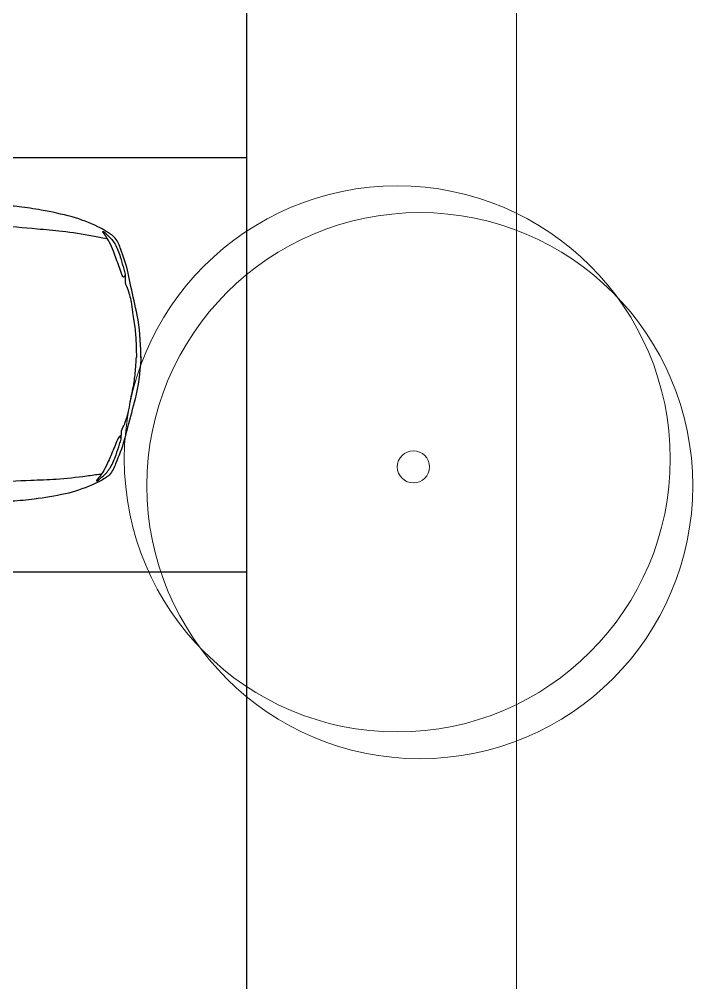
# Model space of a CAD drawing. Header units: metres. Extents: x 0 to 570, y -16 to 122.
# Drawn here: x 467.44 to 471.18, y 68.11 to 73.46 of the extents above; entities that cross this region are included whole.
import ezdxf

# ---------------------------------------------------------------- set-up
doc = ezdxf.new("R2010")
doc.units = ezdxf.units.M
doc.layers.add('ARQ- ARBOLES', color=85, linetype='Continuous', lineweight=13)
doc.layers.add('ARQ-ZONAS VERDES', color=82, linetype='Continuous', lineweight=13)
doc.layers.add('ARQ- AUTOMOBILES', color=8, linetype='Continuous')
doc.layers.add('ARQ-SUELO', color=252, linetype='Continuous')

# ---------------------------------------------------------------- blocks, each defined once
blk = doc.blocks.new('A$C14541C0E')
at = {"layer": 'ARQ- AUTOMOBILES'}
for points, knots in [([(0, 0.9289), (0.0001, 0.9337), (0.0001, 0.9385), (0.0002, 0.9433), (0.0013, 1.0171), (0.0043, 1.0912), (0.0177, 1.1641), (0.0275, 1.2174), (0.039, 1.2701), (0.0492, 1.3232), (0.054, 1.3477), (0.0584, 1.3722), (0.0632, 1.3967), (0.072, 1.4421), (0.0875, 1.4855), (0.102, 1.5296), (0.1094, 1.552), (0.1172, 1.5739), (0.1328, 1.5929), (0.1464, 1.6094), (0.1636, 1.6201), (0.1812, 1.6311), (0.1963, 1.6406), (0.2112, 1.6498), (0.2273, 1.6575), (0.2736, 1.68), (0.3202, 1.7003), (0.3695, 1.7145), (0.426, 1.7308), (0.4827, 1.7441), (0.5403, 1.7549), (0.581, 1.7626), (0.6216, 1.7703), (0.6627, 1.7755), (0.6958, 1.7798), (0.729, 1.7831), (0.7623, 1.7858), (0.8307, 1.7913), (0.899, 1.7973), (0.9675, 1.7983), (1.021, 1.7991), (1.0745, 1.7993), (1.128, 1.7991), (1.1754, 1.7988), (1.2228, 1.7983), (1.2702, 1.7983), (1.2768, 1.7983), (1.2833, 1.7983), (1.2899, 1.7983)], [0, 0, 0, 0, 0.007683, 0.007683, 0.007683, 0.125649, 0.125649, 0.125649, 0.212062, 0.212062, 0.212062, 0.251911, 0.251911, 0.251911, 0.325662, 0.325662, 0.325662, 0.363112, 0.363112, 0.363112, 0.395949, 0.395949, 0.395949, 0.424294, 0.424294, 0.424294, 0.505873, 0.505873, 0.505873, 0.599338, 0.599338, 0.599338, 0.665442, 0.665442, 0.665442, 0.71881, 0.71881, 0.71881, 0.828307, 0.828307, 0.828307, 0.913794, 0.913794, 0.913794, 0.989522, 0.989522, 0.989522, 1, 1, 1, 1]), ([(1.0295, 1.6706), (1.0257, 1.6741), (1.022, 1.6776), (1.0182, 1.6811), (1.012, 1.6869), (1.0018, 1.6864), (0.9933, 1.6866), (0.9739, 1.6872), (0.9544, 1.6879), (0.9351, 1.6866), (0.8865, 1.6833), (0.8379, 1.6805), (0.7895, 1.6755), (0.7146, 1.6677), (0.6398, 1.6599), (0.565, 1.6519), (0.5187, 1.6469), (0.4725, 1.6421), (0.4263, 1.6366), (0.3695, 1.6297), (0.3134, 1.6181), (0.2572, 1.6074), (0.2318, 1.6025), (0.2066, 1.5963), (0.181, 1.5921), (0.1793, 1.5918), (0.1776, 1.5915), (0.1759, 1.5912)], [0, 0, 0, 0, 0.017744, 0.017744, 0.017744, 0.047302, 0.047302, 0.047302, 0.114618, 0.114618, 0.114618, 0.283398, 0.283398, 0.283398, 0.544479, 0.544479, 0.544479, 0.705728, 0.705728, 0.705728, 0.904157, 0.904157, 0.904157, 0.994065, 0.994065, 0.994065, 1, 1, 1, 1]), ([(0.1959, 1.6313), (0.1864, 1.6218), (0.1769, 1.6123), (0.1674, 1.6028), (0.1526, 1.5878), (0.1395, 1.5711), (0.1297, 1.552), (0.1179, 1.5289), (0.1098, 1.5048), (0.1031, 1.4801), (0.0976, 1.4601), (0.0926, 1.4402), (0.0874, 1.4202), (0.085, 1.4107), (0.0826, 1.4011), (0.081, 1.3916), (0.0801, 1.3862), (0.0836, 1.3796), (0.0865, 1.3759), (0.0898, 1.3717), (0.0964, 1.3846), (0.0985, 1.3906), (0.1035, 1.4051), (0.1082, 1.4196), (0.1132, 1.434), (0.1233, 1.4629), (0.1333, 1.4918), (0.1435, 1.5207), (0.1498, 1.5383), (0.1573, 1.5555), (0.1656, 1.5723), (0.1713, 1.5838), (0.1781, 1.5947), (0.1849, 1.6055), (0.1889, 1.6119), (0.1935, 1.6178), (0.1978, 1.624), (0.1993, 1.6262), (0.2042, 1.6317), (0.2015, 1.6313), (0.1993, 1.631), (0.1972, 1.6307), (0.195, 1.6304)], [0, 0, 0, 0, 0.070016, 0.070016, 0.070016, 0.179626, 0.179626, 0.179626, 0.312683, 0.312683, 0.312683, 0.420127, 0.420127, 0.420127, 0.470953, 0.470953, 0.470953, 0.499779, 0.499779, 0.499779, 0.532713, 0.532713, 0.532713, 0.612102, 0.612102, 0.612102, 0.771399, 0.771399, 0.771399, 0.868805, 0.868805, 0.868805, 0.935418, 0.935418, 0.935418, 0.974427, 0.974427, 0.974427, 0.988724, 0.988724, 0.988724, 1, 1, 1, 1]), ([(0.081, 1.3915), (0.0809, 1.3827), (0.0808, 1.374), (0.0808, 1.3652), (0.0807, 1.3589), (0.0809, 1.3525), (0.0808, 1.3462), (0.0804, 1.3319), (0.0695, 1.3198), (0.066, 1.306), (0.0592, 1.2794), (0.0515, 1.2529), (0.0481, 1.2256), (0.0456, 1.2059), (0.0441, 1.186), (0.0417, 1.1663), (0.0379, 1.1349), (0.0316, 1.1038), (0.0291, 1.0722), (0.0268, 1.0444), (0.0263, 1.0165), (0.0259, 0.9886), (0.0256, 0.969), (0.0253, 0.9494), (0.025, 0.9298)], [0, 0, 0, 0, 0.056134, 0.056134, 0.056134, 0.09687, 0.09687, 0.09687, 0.188484, 0.188484, 0.188484, 0.364702, 0.364702, 0.364702, 0.492155, 0.492155, 0.492155, 0.695378, 0.695378, 0.695378, 0.874288, 0.874288, 0.874288, 1, 1, 1, 1]), ([(0, 0.9314), (0.0005, 0.9266), (0.001, 0.9218), (0.0014, 0.917), (0.0086, 0.8435), (0.0176, 0.7698), (0.0369, 0.6984), (0.051, 0.6461), (0.0667, 0.5944), (0.0813, 0.5423), (0.088, 0.5183), (0.0944, 0.4942), (0.1012, 0.4702), (0.1137, 0.4257), (0.1327, 0.3837), (0.1508, 0.3409), (0.1599, 0.3192), (0.1695, 0.298), (0.1866, 0.2804), (0.2016, 0.265), (0.2195, 0.2558), (0.2379, 0.2463), (0.2538, 0.238), (0.2694, 0.2301), (0.2861, 0.2237), (0.3341, 0.2051), (0.3822, 0.1886), (0.4325, 0.1785), (0.49, 0.1669), (0.5477, 0.1583), (0.6059, 0.1521), (0.6471, 0.1478), (0.6882, 0.1435), (0.7296, 0.1416), (0.763, 0.1401), (0.7964, 0.1394), (0.8298, 0.1395), (0.8983, 0.1396), (0.9668, 0.1392), (1.0353, 0.1438), (1.0888, 0.1473), (1.142, 0.1516), (1.1953, 0.1561), (1.2426, 0.1602), (1.2898, 0.1646), (1.337, 0.1685), (1.3435, 0.169), (1.3501, 0.1696), (1.3566, 0.1701)], [0, 0, 0, 0, 0.007683, 0.007683, 0.007683, 0.125649, 0.125649, 0.125649, 0.212062, 0.212062, 0.212062, 0.251911, 0.251911, 0.251911, 0.325662, 0.325662, 0.325662, 0.363112, 0.363112, 0.363112, 0.395949, 0.395949, 0.395949, 0.424294, 0.424294, 0.424294, 0.505873, 0.505873, 0.505873, 0.599338, 0.599338, 0.599338, 0.665442, 0.665442, 0.665442, 0.718811, 0.718811, 0.718811, 0.828308, 0.828308, 0.828308, 0.913794, 0.913794, 0.913794, 0.989522, 0.989522, 0.989522, 1, 1, 1, 1]), ([(0.1185, 0.4769), (0.1177, 0.4856), (0.1169, 0.4943), (0.1161, 0.503), (0.1156, 0.5093), (0.1153, 0.5157), (0.1146, 0.522), (0.1131, 0.5362), (0.1013, 0.5474), (0.0966, 0.5609), (0.0876, 0.5868), (0.0778, 0.6126), (0.0722, 0.6395), (0.0681, 0.659), (0.065, 0.6786), (0.061, 0.6981), (0.0546, 0.7291), (0.0459, 0.7596), (0.0407, 0.7909), (0.0362, 0.8184), (0.0334, 0.8462), (0.0307, 0.8739), (0.0288, 0.8934), (0.0269, 0.9129), (0.0251, 0.9324)], [0, 0, 0, 0, 0.056135, 0.056135, 0.056135, 0.096872, 0.096872, 0.096872, 0.188484, 0.188484, 0.188484, 0.364701, 0.364701, 0.364701, 0.492157, 0.492157, 0.492157, 0.695378, 0.695378, 0.695378, 0.874289, 0.874289, 0.874289, 1, 1, 1, 1]), ([(0.2527, 0.2472), (0.2424, 0.2559), (0.2322, 0.2647), (0.2219, 0.2734), (0.2059, 0.287), (0.1915, 0.3026), (0.1802, 0.3209), (0.1665, 0.343), (0.1565, 0.3663), (0.1478, 0.3904), (0.1407, 0.4098), (0.134, 0.4292), (0.1273, 0.4488), (0.1241, 0.4581), (0.1211, 0.4675), (0.1185, 0.4768), (0.1171, 0.4821), (0.1198, 0.4881), (0.1228, 0.4929), (0.1262, 0.4983), (0.1333, 0.485), (0.1359, 0.4792), (0.142, 0.4652), (0.1479, 0.4511), (0.1541, 0.4372), (0.1665, 0.4092), (0.1788, 0.3812), (0.1914, 0.3532), (0.1991, 0.3362), (0.2079, 0.3197), (0.2176, 0.3036), (0.2242, 0.2925), (0.2319, 0.2823), (0.2396, 0.272), (0.2441, 0.2661), (0.2492, 0.2605), (0.2539, 0.2547), (0.2556, 0.2526), (0.2609, 0.2475), (0.2582, 0.2477), (0.256, 0.2478), (0.2538, 0.2479), (0.2517, 0.2481)], [0, 0, 0, 0, 0.070016, 0.070016, 0.070016, 0.179626, 0.179626, 0.179626, 0.312683, 0.312683, 0.312683, 0.420125, 0.420125, 0.420125, 0.470951, 0.470951, 0.470951, 0.499777, 0.499777, 0.499777, 0.532713, 0.532713, 0.532713, 0.612101, 0.612101, 0.612101, 0.771398, 0.771398, 0.771398, 0.868805, 0.868805, 0.868805, 0.935417, 0.935417, 0.935417, 0.974427, 0.974427, 0.974427, 0.988723, 0.988723, 0.988723, 1, 1, 1, 1]), ([(1.0866, 0.2761), (1.0832, 0.2724), (1.0797, 0.2686), (1.0763, 0.2648), (1.0706, 0.2585), (1.0604, 0.2582), (1.0519, 0.2572), (1.0326, 0.255), (1.0133, 0.2527), (0.9939, 0.2525), (0.9452, 0.2518), (0.8965, 0.2506), (0.8479, 0.2517), (0.7726, 0.2533), (0.6974, 0.255), (0.6221, 0.2569), (0.5757, 0.258), (0.5292, 0.2591), (0.4827, 0.2608), (0.4256, 0.263), (0.3687, 0.27), (0.3118, 0.2761), (0.286, 0.2789), (0.2604, 0.283), (0.2346, 0.2851), (0.2329, 0.2853), (0.2312, 0.2854), (0.2295, 0.2856)], [0, 0, 0, 0, 0.017744, 0.017744, 0.017744, 0.047301, 0.047301, 0.047301, 0.114617, 0.114617, 0.114617, 0.283398, 0.283398, 0.283398, 0.544479, 0.544479, 0.544479, 0.705727, 0.705727, 0.705727, 0.904156, 0.904156, 0.904156, 0.994065, 0.994065, 0.994065, 1, 1, 1, 1])]:
    blk.add_open_spline(points, degree=3, knots=knots, dxfattribs=at)
blk = doc.blocks.new('ARBOL')
at = {"layer": 'ARQ- ARBOLES'}
for centre, radius in [((128.7315, 225.1114), 1.5154), ((128.8565, 224.9627), 1.5154), ((128.8208, 225.0668), 0.0892)]:
    blk.add_circle(centre, radius, dxfattribs=at)

msp = doc.modelspace()

# ---------------------------------------------------------------- linework, layer by layer
at = {"layer": 'ARQ-SUELO'}
for points in [[(468.7034, 100.2895), (468.7034, 12.7895), (463.7034, 12.7895)], [(468.7034, 72.6895), (463.7034, 72.6895)], [(468.7034, 70.3895), (463.7034, 70.3895)]]:
    msp.add_lwpolyline(points, dxfattribs=at)
at = {"layer": 'ARQ-ZONAS VERDES'}
msp.add_lwpolyline([(468.7034, 75.8895), (470.2034, 75.8895), (470.2034, 37.0395), (468.7034, 37.0395), (468.7034, 72.6895)], dxfattribs=at)

# ---------------------------------------------------------------- block references
at = {"layer": 'ARQ- AUTOMOBILES', "rotation": 176.2589223771655}
msp.add_blockref('A$C14541C0E', (468.1788, 72.5119), dxfattribs=at)
at = {"layer": 'ARQ-ZONAS VERDES'}
msp.add_blockref('ARBOL', (340.8093, -154.0924), dxfattribs=at)

doc.saveas('drawing.dxf')
